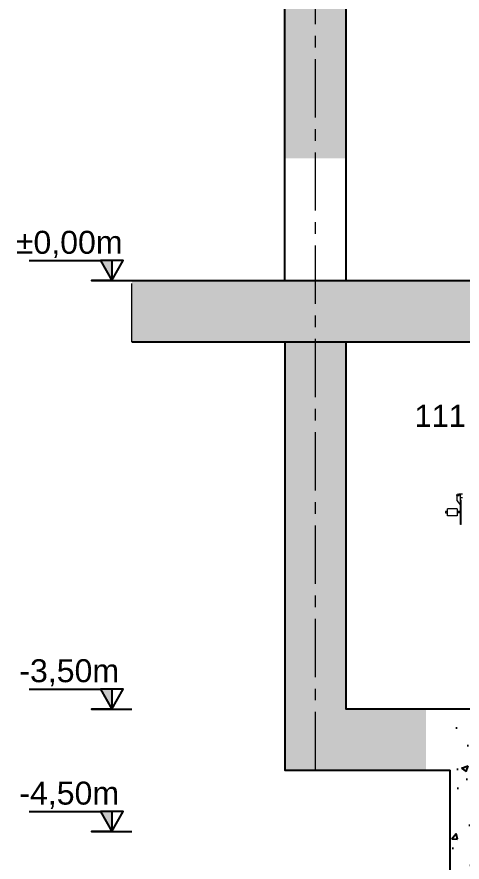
# Model space of a CAD drawing. Header units: millimetres. Extents: x 3220 to 226993, y 817 to 176024.
# Drawn here: x 117965 to 121603, y 131194 to 138098 of the extents above; entities that cross this region are included whole.
import ezdxf

# ---------------------------------------------------------------- set-up
doc = ezdxf.new("R2010")
doc.units = ezdxf.units.MM
doc.linetypes.add('AXES', pattern=[50.8, 31.75, -6.35, 6.35, -6.35])
doc.layers.add('Axe', color=1, linetype='AXES', lineweight=9)
doc.layers.add('Repère', color=76, linetype='Continuous')
doc.styles.add('ARIAL_BOLD', font='arial.ttf')
doc.styles.get("Standard").update_dxf_attribs({"font": 'arial.ttf'})

# ---------------------------------------------------------------- blocks, each defined once
blk = doc.blocks.new('niveau')
h = blk.add_hatch(color=1)
h.dxf.hatch_style = 1
h.paths.add_polyline_path([(0, 163.5), (-92.7, 163.5), (0, 0)])
at = {"color": 1}
blk.add_line((0, 163.5), (0, 0), dxfattribs=at)
blk.add_lwpolyline([(-673.5, 163.5), (-92.7, 163.5), (0, 0), (92.7, 163.5), (-92.7, 163.5), (0, 0), (-164.7, 0), (164.7, 0)], dxfattribs=at)
blk = doc.blocks.new('section 4-3')
h = blk.add_hatch()
h.set_pattern_fill('AR-CONC', color=256, scale=3)
h.set_pattern_definition([(50, (0, 1000), (546.554, -47.817), [57.15, -628.65]), (355, (0, 1000), (-105.73, 573.17), [45.72, -502.922]), (100.4514, (45.55, 996), (440.824, 525.353), [48.57, -534.27]), (46.184, (0, 1152.4), (813.237, -126.127), [85.725, -942.975]), (96.6356, (67.8, 1141.9), (712.212, 742.28), [72.855, -801.407]), (351.184, (0, 1152.4), (712.212, 742.28), [68.58, -754.38]), (21, (76.2, 1114.3), (454.843, -306.796), [57.15, -628.65]), (326, (76.2, 1114.3), (185.406, 552.564), [45.72, -502.92]), (71.4514, (114.1, 1088.73), (640.25, 245.768), [48.57, -534.27]), (37.5, (0, 1000), (9.2658, 253.665), [0, -496.824, 0, -510.54, 0, -504.825]), (7.5, (0, 1000), (200.459, 300.5417), [0, -291.084, 0, -485.394, 0, -192.405]), (327.5, (-169.93, 1000), (406.7718, -17.1862), [0, -190.5, 0, -594.36, 0, -788.67]), (317.5, (-246.13, 1000), (444.3875, 76.2795), [0, -247.65, 0, -394.716, 0, -560.07])])
h.paths.add_polyline_path([(0, 4500), (-250, 4500), (-250, 1000), (0, 1000)])
h.paths.add_polyline_path([(250, 4500), (0, 4500), (0, 1000), (250, 1000)])
h.paths.add_polyline_path([(0, 5000), (-250, 5000), (-250, 4500), (0, 4500)])
h.paths.add_polyline_path([(14750, 5000), (15000, 5000), (15000, 4500), (14750, 4500)], flags=17)
h.paths.add_polyline_path([(15000, 5000), (14750, 5000), (14750, 4500), (15000, 4500)], flags=17)
h.paths.add_polyline_path([(15250, 5000), (15000, 5000), (15000, 4500), (15250, 4500)])
h.paths.add_polyline_path([(15250, 4500), (15000, 4500), (15000, 0), (15250, 0)])
h.paths.add_polyline_path([(15000, 4500), (14750, 4500), (14750, 0), (15000, 0)])
h.paths.add_polyline_path([(1800, 4500), (1800, 5000), (0, 5000), (0, 4500)])
h.paths.add_polyline_path([(9250, 4500), (9250, 5000), (9000, 5000), (9000, 4500)])
h.paths.add_polyline_path([(6325, 5000), (6325, 4500), (9000, 4500), (9000, 5000)])
h.paths.add_polyline_path([(3675, 4500), (3675, 5000), (3600, 5000), (3600, 4500)])
h.paths.add_polyline_path([(13000, 5000), (13000, 4500), (15000, 4500), (15000, 5000)])
h = blk.add_hatch()
h.set_pattern_fill('AR-CONC', color=256, scale=3)
h.paths.add_polyline_path([(-250, 0), (-1500, 0), (-1500, -500), (-250, -500)])
h.paths.add_polyline_path([(0, 0), (-250, 0), (-250, -500), (0, -500)])
h.paths.add_polyline_path([(250, 0), (0, 0), (0, -500), (250, -500)])
h.paths.add_polyline_path([(14750, 0), (14750, -500)], flags=17)
h.paths.add_polyline_path([(15000, 0), (14750, 0), (14750, -500), (15000, -500)])
h.paths.add_polyline_path([(15250, 0), (15000, 0), (15000, -500), (15250, -500)])
h.paths.add_polyline_path([(16500, 0), (15250, 0), (15250, -500), (16500, -500)])
h.paths.add_polyline_path([(9250, -500), (9250, 0), (9000, 0), (9000, -500)])
h.paths.add_polyline_path([(1800, -500), (1800, 0), (250, 0), (250, -500)])
h.paths.add_polyline_path([(12600, 0), (12600, -500), (14750, -500), (14750, 0)])
h.paths.add_polyline_path([(11400, -500), (11400, 0), (11050, 0), (11050, -500)])
h.paths.add_polyline_path([(7550, 0), (7550, -500), (9000, -500), (9000, 0)])
h = blk.add_hatch()
h.set_pattern_fill('AR-CONC', color=256, scale=3)
h.paths.add_polyline_path([(0, -500), (-250, -500), (-250, -4000), (0, -4000)])
h.paths.add_polyline_path([(6000, -3500), (3805, -3500), (3805, -4000), (6000, -4000)])
h.paths.add_polyline_path([(15000, -3500), (12000, -3500), (12000, -4000), (15000, -4000)])
h.paths.add_polyline_path([(15000, -500), (14750, -500), (14750, -3500), (15000, -3500), (15000, -4000)])
h.paths.add_polyline_path([(15250, -500), (15000, -500), (15000, -4000), (15250, -4000)])
h.paths.add_polyline_path([(11800, -3500), (11800, -4000), (12000, -4000), (12000, -3500)])
h.paths.add_polyline_path([(8600, -4000), (8600, -3500), (6000, -3500), (6000, -4000)])
h.paths.add_polyline_path([(905, -4000), (905, -3500), (250, -3500), (250, -500), (0, -500), (0, -4000)])
h = blk.add_hatch()
h.set_pattern_fill('AR-CONC', color=256, scale=3)
h.set_pattern_definition([(50, (-7500, 0), (546.554, -47.817), [57.15, -628.65]), (355, (-7500, 0), (-105.73, 573.17), [45.72, -502.922]), (100.4514, (-7454.45, -4), (440.824, 525.353), [48.57, -534.27]), (46.184, (-7500, 152.4), (813.237, -126.127), [85.725, -942.975]), (96.6356, (-7432.2, 141.9), (712.21, 742.28), [72.855, -801.407]), (351.184, (-7500, 152.4), (712.21, 742.28), [68.58, -754.38]), (21, (-7423.8, 114.3), (454.843, -306.796), [57.15, -628.65]), (326, (-7423.8, 114.3), (185.406, 552.564), [45.72, -502.92]), (71.4514, (-7385.9, 88.73), (640.25, 245.768), [48.57, -534.27]), (37.5, (-7500, 0), (9.2658, 253.665), [0, -496.824, 0, -510.54, 0, -504.825]), (7.5, (-7500, 0), (200.459, 300.542), [0, -291.084, 0, -485.394, 0, -192.405]), (327.5, (-7669.93, 0), (406.7718, -17.1862), [0, -190.5, 0, -594.36, 0, -788.67]), (317.5, (-7746.13, 0), (444.388, 76.279), [0, -247.65, 0, -394.716, 0, -560.07])])
h.paths.add_polyline_path([(4300, -4000), (4300, -3500), (3800, -3500), (3800, -4500), (1600, -4500), (1600, -3500), (1100, -3500), (1100, -4000), (1100, -5000), (4300, -5000)])
for p, q in [((-1500, 0), (16500, 0)), ((-1500, -500), (16500, -500))]:
    blk.add_line(p, q)
for points in [[(-250, 0), (-250, 5000), (15250, 5000)], [(250, 0), (250, 4500), (15250, 4500)], [(-250, -500), (-250, -4000), (1100, -4000)], [(9000, -4500), (9000, -3500), (250, -3500), (250, -500)], [(4300, -4000), (4300, -5000), (1100, -5000), (1100, -4000)]]:
    blk.add_lwpolyline(points)
at = {"layer": 'Axe', "ltscale": 15}
for p, q in [((0, -4000), (0, 32000)), ((-1500, -500), (-1500, 0))]:
    blk.add_line(p, q, dxfattribs=at)
blk = doc.blocks.new('ligne broyage 2')
at = {"color": 7, "linetype": 'Continuous', "lineweight": 5, "true_color": 0x000007}
for points in [[(4229.8, -3966.5), (4199.4, -3966.5)], [(4215.3, -3995.5), (4199.4, -3995.5)], [(4211, -4017.2), (4215.3, -4017.2), (4215.3, -3981)], [(4244.3, -3981), (4241.4, -3969.4), (4229.8, -3966.5), (4222.6, -3969.4), (4215.3, -3981)], [(4244.3, -3981), (4244.3, -4021.5), (4215.3, -4059.1)], [(4211, -4218.2), (4211, -4017.2)], [(4215.3, -4218.2), (4215.3, -4017.2)], [(4215.3, -4109.7), (4241.4, -4109.7)], [(4215.3, -4121.3), (4241.4, -4121.3)], [(4241.4, -4088), (4322.4, -4088)], [(4241.4, -4147.3), (4322.4, -4147.3), (4322.4, -4088)], [(4241.4, -4088), (4241.4, -4147.3)], [(4336.8, -4109.7), (4336.8, -4121.3), (4322.4, -4121.3)], [(4322.4, -4109.7), (4336.8, -4109.7), (4336.8, -4109.7)], [(4211, -4218.2), (4215.3, -4218.2)]]:
    blk.add_lwpolyline(points, dxfattribs=at)
blk.add_lwpolyline([(4237, -3981), (4234.1, -3976.6), (4229.8, -3976.6), (4225.5, -3981), (4229.8, -3983.9), (4234.1, -3983.9)], close=True, dxfattribs=at)

msp = doc.modelspace()

# ---------------------------------------------------------------- block references
at = {"color": 2}
msp.add_blockref('section 4-3', (120404.1, 135943.7), dxfattribs=at)
at = {"xscale": -1}
msp.add_blockref('ligne broyage 2', (125804.9, 138168.5), dxfattribs=at)
for p in [(118739.4, 135943.7), (118739.4, 132443.7), (118739.4, 131443.7)]:
    msp.add_blockref('niveau', p)

# ---------------------------------------------------------------- texts
at = {"color": 6, "char_height": 187.5, "attachment_point": 5, "style": 'ARIAL_BOLD'}
for s, insert in [('{\\C1;%%P0,00m}', (118392.4, 136239.7)), ('{\\C1;-3,50m}', (118392.4, 132739.7)), ('{\\C1;-4,50m}', (118392.4, 131739.7))]:
    msp.add_mtext(s, dxfattribs=dict(at, insert=insert))
at = {"layer": 'Repère', "insert": (121214.1, 134929.3), "char_height": 180, "attachment_point": 1}
msp.add_mtext_dynamic_manual_height_columns('111', width=640.844, gutter_width=12.5, heights=[0], dxfattribs=at)

doc.saveas('drawing.dxf')
